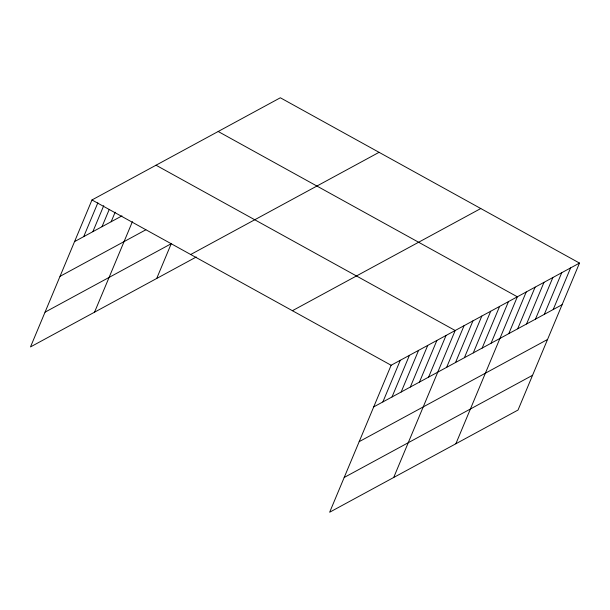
<?xml version="1.0" encoding="UTF-8"?>
<svg xmlns="http://www.w3.org/2000/svg" width="610" height="610" viewBox="0 0 610 610"><rect width="100%" height="100%" fill="white"/><g stroke="black" fill="none" stroke-linecap="round" stroke-linejoin="round"><path stroke-width="0.91" d="M579.5 263.078L391.132 365.253L329.659 512.225L518.02 410.042L579.5 263.078L280.341 97.775L91.98 199.958L30.5 346.922L196.26 257.008M83.707 236.634L97.859 202.802M92.857 231.67L103.746 205.646M102.007 226.706L109.266 209.36M111.157 221.743L115.145 212.204M94.542 312.183L132.423 221.628M156.701 278.465L171.242 243.703L45.041 312.167M382.866 401.937L400.282 360.296M392.017 396.973L409.432 355.333M401.166 392.009L418.582 350.369M410.309 387.045L427.732 345.405M419.459 382.081L436.882 340.441M428.609 377.125L446.032 335.477M393.702 477.485L455.182 330.513L156.023 165.211M446.642 367.342L464.058 325.702M455.517 362.523L472.941 320.883M464.401 357.704L481.816 316.064M473.276 352.893L490.699 311.245M482.159 348.074L499.582 306.433M491.042 343.255L508.458 301.614M455.861 443.767L517.341 296.796L218.182 131.493M508.801 333.624L526.216 291.976M517.676 328.805L535.1 287.165M526.56 323.986L543.983 282.346M535.443 319.167L552.858 277.527M544.318 314.356L561.741 272.708M553.201 309.537L570.617 267.897M74.557 241.598L121.969 215.879M60.016 276.353L145.859 229.787M190.701 254.507L379.062 152.325M292.411 310.704L480.779 208.529M373.716 406.9L562.077 304.718M359.176 441.655L547.544 339.48M344.192 477.47L532.561 375.287M91.98 199.958L391.132 365.253"/></g></svg>
